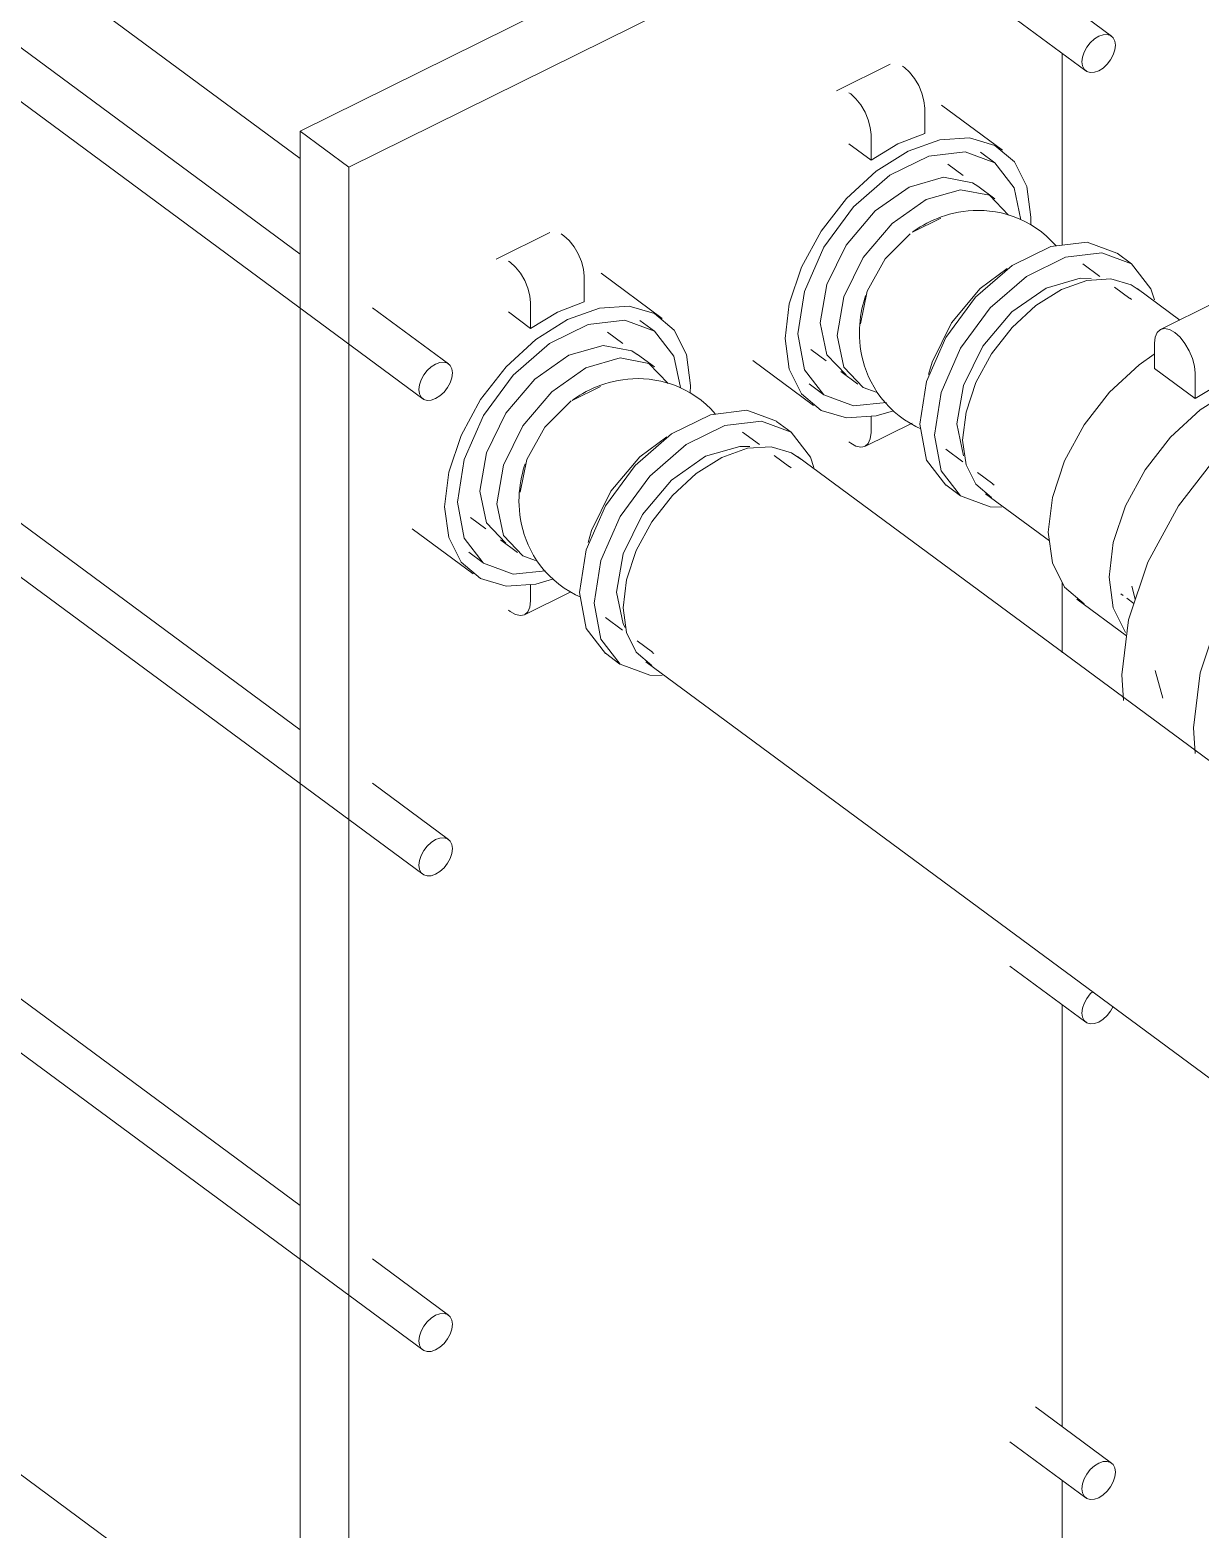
# Model space of a CAD drawing. Header units: metres. Extents: x 63 to 378, y -27 to 78.
# Drawn here: x 315.195 to 315.967, y 2.567 to 3.556 of the extents above; entities that cross this region are included whole.
import ezdxf

# ---------------------------------------------------------------- set-up
doc = ezdxf.new("R2010")
doc.units = ezdxf.units.M
doc.layers.add('M-EQPM', color=7, linetype='Continuous', lineweight=18)
doc.layers.add('P-PIPE', color=7, linetype='Continuous', lineweight=18)

# ---------------------------------------------------------------- blocks, each defined once
blk = doc.blocks.new('Heat_Exchanger-Plate_and_Frame-Taco-PF060_062 - PF060_062F-1966333-3D BOMBAS')
at = {"layer": 'M-EQPM', "color": 11, "true_color": 0xff8080}
for p, q in [((-62.6918, 4.05976), (-61.89486, 3.47088)), ((-62.80228, 4.04283), (-61.81387, 3.31247)), ((-61.89486, 3.40784), (-62.71483, 4.01374)), ((-62.80228, 3.72914), (-61.81387, 2.99879)), ((-61.89486, 3.48892), (-61.42421, 3.72152)), ((-61.89486, 3.09416), (-62.71483, 3.70005)), ((-61.39205, 3.69776), (-61.8627, 3.46516)), ((-61.35951, 3.55161), (-61.40964, 3.58865)), ((-61.42662, 3.56567), (-61.37649, 3.52863)), ((-61.39205, 3.41379), (-61.39205, 3.5404)), ((-61.89486, 2.02101), (-61.89486, 3.48892)), ((-61.8627, 3.46516), (-61.89486, 3.48892)), ((-61.8627, 3.46516), (-61.8627, 1.99724)), ((-62.80228, 3.41546), (-61.81387, 2.6851)), ((-61.89486, 2.78047), (-62.71483, 3.38637)), ((-61.79689, 3.33545), (-61.84702, 3.37249)), ((-61.39205, 3.14489), (-61.39205, 3.19121)), ((-61.89486, 2.46679), (-62.71483, 3.07269)), ((-61.79689, 3.02177), (-61.84702, 3.05881)), ((-61.42662, 2.9383), (-61.37649, 2.90126)), ((-61.39205, 2.63453), (-61.39205, 2.91304)), ((-61.79689, 2.70808), (-61.84702, 2.74513)), ((-61.35951, 2.61056), (-61.40964, 2.6476)), ((-61.42662, 2.62462), (-61.37649, 2.58758)), ((-61.39205, 2.4968), (-61.39205, 2.59935))]:
    blk.add_line(p, q, dxfattribs=at)
for points in [[(-61.368, 3.5515, 0), (-61.37086, 3.5497, 0), (-61.37353, 3.54724, 0), (-61.37582, 3.5443, 0), (-61.37758, 3.54107, 0), (-61.37868, 3.53778, 0), (-61.37906, 3.53465, 0), (-61.37868, 3.53189, 0), (-61.37758, 3.52969, 0), (-61.37582, 3.5282, 0), (-61.37353, 3.52753, 0), (-61.37086, 3.52771, 0), (-61.368, 3.52873, 0)], [(-61.368, 3.52873, 0), (-61.36514, 3.53054, 0), (-61.36247, 3.53299, 0), (-61.36018, 3.53593, 0), (-61.35842, 3.53916, 0), (-61.35732, 3.54245, 0), (-61.35694, 3.54558, 0), (-61.35732, 3.54834, 0), (-61.35842, 3.55054, 0), (-61.36018, 3.55203, 0), (-61.36247, 3.55271, 0), (-61.36514, 3.55253, 0), (-61.368, 3.5515, 0)], [(-61.80538, 3.33534, 0), (-61.80825, 3.33354, 0), (-61.81091, 3.33108, 0), (-61.8132, 3.32814, 0), (-61.81496, 3.32492, 0), (-61.81607, 3.32163, 0), (-61.81644, 3.31849, 0), (-61.81607, 3.31573, 0), (-61.81496, 3.31353, 0), (-61.8132, 3.31204, 0), (-61.81091, 3.31137, 0), (-61.80825, 3.31155, 0), (-61.80538, 3.31258, 0)], [(-61.80538, 3.31258, 0), (-61.80252, 3.31438, 0), (-61.79985, 3.31683, 0), (-61.79756, 3.31977, 0), (-61.79581, 3.323, 0), (-61.7947, 3.32629, 0), (-61.79432, 3.32943, 0), (-61.7947, 3.33219, 0), (-61.79581, 3.33438, 0), (-61.79756, 3.33587, 0), (-61.79985, 3.33655, 0), (-61.80252, 3.33637, 0), (-61.80538, 3.33534, 0)], [(-61.80538, 3.02166, 0), (-61.80825, 3.01986, 0), (-61.81091, 3.0174, 0), (-61.8132, 3.01446, 0), (-61.81496, 3.01123, 0), (-61.81607, 3.00794, 0), (-61.81644, 3.00481, 0), (-61.81607, 3.00205, 0), (-61.81496, 2.99985, 0), (-61.8132, 2.99836, 0), (-61.81091, 2.99769, 0), (-61.80825, 2.99787, 0), (-61.80538, 2.99889, 0)], [(-61.80538, 2.99889, 0), (-61.80252, 3.0007, 0), (-61.79985, 3.00315, 0), (-61.79756, 3.00609, 0), (-61.79581, 3.00932, 0), (-61.7947, 3.01261, 0), (-61.79432, 3.01574, 0), (-61.7947, 3.0185, 0), (-61.79581, 3.0207, 0), (-61.79756, 3.02219, 0), (-61.79985, 3.02287, 0), (-61.80252, 3.02269, 0), (-61.80538, 3.02166, 0)], [(-61.37178, 2.92158, 0), (-61.37353, 2.91988, 0), (-61.37582, 2.91694, 0), (-61.37758, 2.91371, 0), (-61.37868, 2.91042, 0), (-61.37906, 2.90728, 0), (-61.37868, 2.90452, 0), (-61.37758, 2.90233, 0), (-61.37582, 2.90084, 0), (-61.37353, 2.90016, 0), (-61.37086, 2.90034, 0), (-61.368, 2.90137, 0)], [(-61.368, 2.90137, 0), (-61.36514, 2.90317, 0), (-61.36247, 2.90563, 0), (-61.36018, 2.90857, 0), (-61.35847, 2.9117, 0)], [(-61.80538, 2.68521, 0), (-61.80252, 2.68701, 0), (-61.79985, 2.68947, 0), (-61.79756, 2.69241, 0), (-61.79581, 2.69564, 0), (-61.7947, 2.69893, 0), (-61.79432, 2.70206, 0), (-61.7947, 2.70482, 0), (-61.79581, 2.70702, 0), (-61.79756, 2.70851, 0), (-61.79985, 2.70919, 0), (-61.80252, 2.709, 0), (-61.80538, 2.70798, 0)], [(-61.80538, 2.70798, 0), (-61.80825, 2.70617, 0), (-61.81091, 2.70372, 0), (-61.8132, 2.70078, 0), (-61.81496, 2.69755, 0), (-61.81607, 2.69426, 0), (-61.81644, 2.69113, 0), (-61.81607, 2.68837, 0), (-61.81496, 2.68617, 0), (-61.8132, 2.68468, 0), (-61.81091, 2.684, 0), (-61.80825, 2.68418, 0), (-61.80538, 2.68521, 0)], [(-61.368, 2.61045, 0), (-61.37086, 2.60865, 0), (-61.37353, 2.60619, 0), (-61.37582, 2.60325, 0), (-61.37758, 2.60003, 0), (-61.37868, 2.59673, 0), (-61.37906, 2.5936, 0), (-61.37868, 2.59084, 0), (-61.37758, 2.58864, 0), (-61.37582, 2.58715, 0), (-61.37353, 2.58648, 0), (-61.37086, 2.58666, 0), (-61.368, 2.58768, 0)], [(-61.368, 2.58768, 0), (-61.36514, 2.58949, 0), (-61.36247, 2.59194, 0), (-61.36018, 2.59488, 0), (-61.35842, 2.59811, 0), (-61.35732, 2.6014, 0), (-61.35694, 2.60453, 0), (-61.35732, 2.60729, 0), (-61.35842, 2.60949, 0), (-61.36018, 2.61098, 0), (-61.36247, 2.61166, 0), (-61.36514, 2.61148, 0), (-61.368, 2.61045, 0)]]:
    blk.add_polyline3d(points, dxfattribs=at)
blk = doc.blocks.new('C_S_L_Antivibratorio - 6 - v22 - C_S_L_Antivibratorio - 6 - v22-V347-3D BOMBAS')
at = {"layer": 'P-PIPE', "color": 11, "true_color": 0xff8080}
for p, q in [((-61.661, 3.35699), (-61.67061, 3.3641)), ((-61.68194, 3.34878), (-61.69207, 3.35627)), ((-61.6611, 3.33339), (-61.67232, 3.34167)), ((-61.71541, 3.31136), (-61.69662, 3.32053)), ((-61.57082, 3.29036), (-61.58044, 3.29747)), ((-61.59176, 3.28215), (-61.60297, 3.29043)), ((-61.57201, 3.26755), (-61.58214, 3.27504)), ((-61.7824, 3.23402), (-61.77227, 3.22653)), ((-61.76265, 3.21943), (-61.75143, 3.21114)), ((-61.78359, 3.21121), (-61.77397, 3.20411)), ((-61.6933, 3.16818), (-61.68209, 3.1599)), ((-61.69341, 3.14458), (-61.68379, 3.13747)), ((-61.67247, 3.15279), (-61.66234, 3.1453))]:
    blk.add_line(p, q, dxfattribs=at)
for points in [[(-61.64396, 3.31975, 0), (-61.64834, 3.34062, 0), (-61.66112, 3.35708, 0), (-61.68069, 3.36432, 0), (-61.70471, 3.36145, 0), (-61.73026, 3.34882, 0), (-61.75427, 3.32795, 0), (-61.77385, 3.30137, 0), (-61.78662, 3.27228, 0), (-61.79106, 3.24419, 0)], [(-61.67237, 3.34168, 0), (-61.67588, 3.34393, 0), (-61.69497, 3.34762, 0), (-61.71748, 3.3411, 0), (-61.74, 3.32537, 0), (-61.75908, 3.30281, 0), (-61.77184, 3.27686, 0), (-61.77631, 3.25148, 0)], [(-61.65206, 3.32257, 0), (-61.66467, 3.33564, 0), (-61.68376, 3.33933, 0), (-61.70627, 3.33282, 0), (-61.72878, 3.31708, 0), (-61.74787, 3.29452, 0), (-61.76062, 3.26858, 0), (-61.7651, 3.24319, 0)], [(-61.6209, 3.30255, 0), (-61.62381, 3.30568, 0), (-61.62695, 3.30865, 0), (-61.63029, 3.31143, 0), (-61.63381, 3.314, 0), (-61.63747, 3.31632, 0), (-61.64126, 3.31838, 0), (-61.64512, 3.32019, 0), (-61.64903, 3.32172, 0), (-61.65294, 3.32298, 0), (-61.65684, 3.32399, 0), (-61.6607, 3.32474, 0), (-61.66448, 3.32527, 0), (-61.66818, 3.32557, 0), (-61.67178, 3.32568, 0), (-61.67526, 3.32561, 0), (-61.67863, 3.32537, 0), (-61.68188, 3.32499, 0), (-61.68501, 3.32448, 0), (-61.68802, 3.32385, 0), (-61.69091, 3.32312, 0), (-61.69369, 3.3223, 0), (-61.69636, 3.3214, 0), (-61.69892, 3.32043, 0), (-61.70138, 3.31939, 0), (-61.70374, 3.3183, 0), (-61.70602, 3.31715, 0), (-61.70821, 3.31596, 0), (-61.71032, 3.31473, 0), (-61.71235, 3.31345, 0), (-61.71431, 3.31214, 0), (-61.71539, 3.31138, 0)], [(-61.74962, 3.25084, 0), (-61.74533, 3.27232, 0), (-61.7333, 3.29379, 0), (-61.71592, 3.311, 0)], [(-61.58056, 3.29756, 0), (-61.60013, 3.30479, 0), (-61.62415, 3.30192, 0), (-61.6497, 3.28929, 0), (-61.67371, 3.26843, 0), (-61.69329, 3.24185, 0), (-61.70606, 3.21275, 0), (-61.7105, 3.18466, 0)], [(-61.55582, 3.26718, 0), (-61.55816, 3.27399, 0), (-61.57094, 3.29045, 0), (-61.59052, 3.29768, 0), (-61.61453, 3.29481, 0), (-61.64008, 3.28218, 0), (-61.66409, 3.26132, 0), (-61.68367, 3.23474, 0), (-61.69644, 3.20565, 0), (-61.70088, 3.17755, 0)], [(-61.65283, 3.28733, 0), (-61.67065, 3.27413, 0), (-61.68974, 3.25157, 0), (-61.70249, 3.22562, 0), (-61.70477, 3.21766, 0)], [(-61.59823, 3.2809, 0), (-61.60479, 3.28099, 0), (-61.6273, 3.27447, 0), (-61.64982, 3.25873, 0), (-61.6689, 3.23617, 0), (-61.68166, 3.21023, 0), (-61.68614, 3.18484, 0)], [(-61.75041, 3.24491, 0), (-61.75036, 3.24774, 0), (-61.7502, 3.25049, 0), (-61.74995, 3.25316, 0), (-61.74962, 3.25576, 0), (-61.74921, 3.25829, 0), (-61.74873, 3.26075, 0), (-61.74818, 3.26314, 0), (-61.74757, 3.26547, 0), (-61.7469, 3.26774, 0), (-61.74634, 3.2695, 0)], [(-61.79106, 3.24419, 0), (-61.78662, 3.22048, 0), (-61.77397, 3.20411, 0)], [(-61.77631, 3.25148, 0), (-61.77184, 3.23052, 0), (-61.75908, 3.21717, 0)], [(-61.7651, 3.24319, 0), (-61.76062, 3.22223, 0), (-61.74787, 3.20889, 0), (-61.73941, 3.20585, 0)], [(-61.75041, 3.24491, 0), (-61.75035, 3.24199, 0), (-61.75017, 3.239, 0), (-61.74986, 3.23592, 0), (-61.74939, 3.23276, 0), (-61.74876, 3.22952, 0), (-61.74796, 3.22622, 0), (-61.74696, 3.22285, 0), (-61.74575, 3.21943, 0), (-61.74432, 3.21598, 0), (-61.74266, 3.21251, 0), (-61.74075, 3.20906, 0), (-61.73859, 3.20564, 0), (-61.73617, 3.20228, 0), (-61.7335, 3.19902, 0), (-61.7306, 3.19589, 0), (-61.72746, 3.19292, 0), (-61.72412, 3.19014, 0), (-61.7206, 3.18758, 0), (-61.71693, 3.18525, 0), (-61.71315, 3.18319, 0), (-61.70995, 3.18169, 0)], [(-61.77397, 3.20411, 0), (-61.77385, 3.20402, 0), (-61.75427, 3.19678, 0), (-61.73287, 3.19889, 0)], [(-61.7105, 3.18466, 0), (-61.70606, 3.16095, 0), (-61.69329, 3.14449, 0)], [(-61.68614, 3.18484, 0), (-61.68166, 3.16388, 0), (-61.68042, 3.16164, 0)], [(-61.70088, 3.17755, 0), (-61.69644, 3.15384, 0), (-61.68367, 3.13738, 0), (-61.66409, 3.13015, 0), (-61.65587, 3.13001, 0)]]:
    blk.add_polyline3d(points, dxfattribs=at)
blk = doc.blocks.new('Non-Connector - AC-2755862-3D BOMBAS')
at = {"layer": 'P-PIPE', "color": 11, "true_color": 0xff8080}
for p, q in [((-61.57088, 3.26697), (-61.57189, 3.26771)), ((-61.66246, 3.14514), (-61.66145, 3.1444))]:
    blk.add_line(p, q, dxfattribs=at)
blk = doc.blocks.new('Victaulic-IPS-Rigid Coupling Style 07-W07-107 - Standard-V461-3D BOMBAS')
at = {"layer": 'P-PIPE', "color": 11, "true_color": 0xff8080}
for p, q in [((-61.73012, 3.42204), (-61.76551, 3.40455)), ((-61.70734, 3.39317), (-61.70734, 3.37635)), ((-61.65607, 3.36545), (-61.69627, 3.39515)), ((-61.74274, 3.35886), (-61.74274, 3.37568)), ((-61.75734, 3.36965), (-61.74274, 3.35886)), ((-61.63739, 3.31625), (-61.63723, 3.32127)), ((-61.82081, 3.22662), (-61.78061, 3.19692)), ((-61.74676, 3.17003), (-61.7163, 3.18508)), ((-61.74274, 3.1791), (-61.74274, 3.18994))]:
    blk.add_line(p, q, dxfattribs=at)
for points in [[(-61.72255, 3.42111, 0), (-61.72074, 3.41993, 0), (-61.71728, 3.4168, 0), (-61.71404, 3.41272, 0), (-61.71127, 3.40799, 0), (-61.70914, 3.40293, 0), (-61.7078, 3.39787, 0), (-61.70734, 3.39317, 0)], [(-61.74274, 3.37568, 0), (-61.74319, 3.38038, 0), (-61.74453, 3.38543, 0), (-61.74666, 3.3905, 0), (-61.74944, 3.39523, 0), (-61.75267, 3.3993, 0), (-61.75614, 3.40244, 0), (-61.75735, 3.40327, 0)], [(-61.63723, 3.32127, 0), (-61.64, 3.34151, 0), (-61.6481, 3.35764, 0), (-61.66099, 3.36856, 0), (-61.67779, 3.37352, 0), (-61.69735, 3.37219, 0), (-61.71834, 3.36466, 0), (-61.73933, 3.35144, 0), (-61.75889, 3.33344, 0), (-61.77569, 3.31187, 0), (-61.78858, 3.28821, 0), (-61.79668, 3.26407, 0), (-61.79945, 3.2411, 0)], [(-61.74274, 3.35886, 0), (-61.72504, 3.36961, 0), (-61.70734, 3.37635, 0)], [(-61.79945, 3.2411, 0), (-61.79668, 3.22086, 0), (-61.78858, 3.20473, 0), (-61.77569, 3.19381, 0), (-61.75889, 3.18885, 0), (-61.73933, 3.19017, 0), (-61.72828, 3.19343, 0)], [(-61.74666, 3.17008, 0), (-61.74453, 3.172, 0), (-61.74319, 3.17507, 0), (-61.74274, 3.1791, 0)], [(-61.75735, 3.17311, 0), (-61.75613, 3.17214, 0), (-61.75267, 3.17015, 0), (-61.74944, 3.16945, 0), (-61.74676, 3.17003, 0)]]:
    blk.add_polyline3d(points, dxfattribs=at)
blk = doc.blocks.new('Victaulic-IPS-Rigid Coupling Style 07-W07-107 - Standard-V463-3D BOMBAS')
at = {"layer": 'P-PIPE', "color": 11, "true_color": 0xff8080}
for p, q in [((-61.50558, 3.53301), (-61.54097, 3.51552)), ((-61.4828, 3.50414), (-61.4828, 3.48732)), ((-61.43153, 3.47642), (-61.47173, 3.50612)), ((-61.5328, 3.48062), (-61.51819, 3.46983)), ((-61.51819, 3.46983), (-61.51819, 3.48665)), ((-61.41285, 3.4272), (-61.41269, 3.43224)), ((-61.59626, 3.33759), (-61.55606, 3.30789)), ((-61.52222, 3.281), (-61.49113, 3.29636)), ((-61.51819, 3.29007), (-61.51819, 3.30091))]:
    blk.add_line(p, q, dxfattribs=at)
for points in [[(-61.49742, 3.53173, 0), (-61.4962, 3.5309, 0), (-61.49273, 3.52776, 0), (-61.4895, 3.52369, 0), (-61.48673, 3.51896, 0), (-61.4846, 3.51389, 0), (-61.48326, 3.50884, 0), (-61.4828, 3.50414, 0)], [(-61.51819, 3.48665, 0), (-61.51865, 3.49135, 0), (-61.51999, 3.4964, 0), (-61.52212, 3.50147, 0), (-61.52489, 3.5062, 0), (-61.52813, 3.51027, 0), (-61.53159, 3.51341, 0), (-61.53281, 3.51424, 0)], [(-61.41269, 3.43224, 0), (-61.41546, 3.45248, 0), (-61.42356, 3.46861, 0), (-61.43645, 3.47952, 0), (-61.45325, 3.48449, 0), (-61.47281, 3.48316, 0), (-61.4938, 3.47563, 0), (-61.51479, 3.46241, 0), (-61.53435, 3.44441, 0), (-61.55115, 3.42284, 0), (-61.56404, 3.39918, 0), (-61.57214, 3.37504, 0), (-61.5749, 3.35207, 0)], [(-61.51819, 3.46983, 0), (-61.5005, 3.48058, 0), (-61.4828, 3.48732, 0)], [(-61.5749, 3.35207, 0), (-61.57214, 3.33183, 0), (-61.56404, 3.3157, 0), (-61.55115, 3.30478, 0), (-61.53435, 3.29981, 0), (-61.51479, 3.30114, 0), (-61.50346, 3.3045, 0)], [(-61.53281, 3.28408, 0), (-61.53159, 3.28311, 0), (-61.52813, 3.28112, 0), (-61.52489, 3.28042, 0), (-61.52222, 3.281, 0)], [(-61.52212, 3.28105, 0), (-61.51999, 3.28296, 0), (-61.51865, 3.28604, 0), (-61.51819, 3.29007, 0)]]:
    blk.add_polyline3d(points, dxfattribs=at)
blk = doc.blocks.new('C_S_L_Antivibratorio - 6 - v22 - C_S_L_Antivibratorio - 6 - v22-V464-3D BOMBAS')
at = {"layer": 'P-PIPE', "color": 1, "true_color": 0xff0000}
for p, q in [((-61.43646, 3.46796), (-61.44607, 3.47507)), ((-61.45739, 3.45975), (-61.46753, 3.46724)), ((-61.43656, 3.44436), (-61.44778, 3.45264)), ((-61.49085, 3.42235), (-61.47208, 3.4315)), ((-61.36722, 3.39311), (-61.37843, 3.4014)), ((-61.34628, 3.40133), (-61.35589, 3.40844)), ((-61.34747, 3.37852), (-61.3576, 3.38601)), ((-61.55786, 3.34499), (-61.54773, 3.3375)), ((-61.55905, 3.32218), (-61.54943, 3.31507)), ((-61.53811, 3.3304), (-61.52689, 3.32211)), ((-61.45712, 3.27485), (-61.46159, 3.29581)), ((-61.46876, 3.27915), (-61.45755, 3.27087)), ((-61.44793, 3.26376), (-61.4378, 3.25627)), ((-61.46887, 3.25555), (-61.45925, 3.24844))]:
    blk.add_line(p, q, dxfattribs=at)
for points in [[(-61.56652, 3.35516, 0), (-61.56208, 3.38325, 0), (-61.54931, 3.41234, 0), (-61.52973, 3.43892, 0), (-61.50572, 3.45979, 0), (-61.48017, 3.47241, 0), (-61.45615, 3.47529, 0), (-61.43658, 3.46805, 0), (-61.4238, 3.45159, 0), (-61.41942, 3.43035, 0)], [(-61.55177, 3.36244, 0), (-61.5473, 3.38783, 0), (-61.53454, 3.41378, 0), (-61.51546, 3.43634, 0), (-61.49294, 3.45207, 0), (-61.47043, 3.45859, 0), (-61.45134, 3.4549, 0), (-61.44778, 3.45264, 0)], [(-61.54056, 3.35416, 0), (-61.53608, 3.37954, 0), (-61.52333, 3.40549, 0), (-61.50424, 3.42805, 0), (-61.48173, 3.44379, 0), (-61.45921, 3.4503, 0), (-61.44013, 3.44661, 0), (-61.42744, 3.43339, 0)], [(-61.39617, 3.41328, 0), (-61.39636, 3.41352, 0), (-61.39927, 3.41665, 0), (-61.4024, 3.41962, 0), (-61.40575, 3.4224, 0), (-61.40927, 3.42496, 0), (-61.41293, 3.42729, 0), (-61.41672, 3.42935, 0), (-61.42058, 3.43115, 0), (-61.42449, 3.43269, 0), (-61.4284, 3.43395, 0), (-61.4323, 3.43496, 0), (-61.43615, 3.43571, 0), (-61.43994, 3.43623, 0), (-61.44364, 3.43654, 0), (-61.44723, 3.43665, 0), (-61.45072, 3.43658, 0), (-61.45409, 3.43634, 0), (-61.45734, 3.43596, 0), (-61.46047, 3.43545, 0), (-61.46348, 3.43482, 0), (-61.46637, 3.43409, 0), (-61.46915, 3.43327, 0), (-61.47182, 3.43237, 0), (-61.47438, 3.4314, 0), (-61.47684, 3.43036, 0), (-61.4792, 3.42927, 0), (-61.48148, 3.42812, 0), (-61.48367, 3.42693, 0), (-61.48577, 3.4257, 0), (-61.48781, 3.42442, 0), (-61.48976, 3.42311, 0), (-61.49085, 3.42235, 0)], [(-61.52508, 3.36181, 0), (-61.52079, 3.38329, 0), (-61.50876, 3.40476, 0), (-61.49248, 3.42114, 0)], [(-61.48596, 3.29563, 0), (-61.48152, 3.32372, 0), (-61.46875, 3.35282, 0), (-61.44917, 3.3794, 0), (-61.42516, 3.40026, 0), (-61.3996, 3.41289, 0), (-61.37559, 3.41576, 0), (-61.35602, 3.40853, 0)], [(-61.47634, 3.28852, 0), (-61.4719, 3.31662, 0), (-61.45913, 3.34571, 0), (-61.43955, 3.37229, 0), (-61.41554, 3.39315, 0), (-61.38999, 3.40578, 0), (-61.36597, 3.40865, 0), (-61.3464, 3.40142, 0), (-61.33362, 3.38496, 0), (-61.33117, 3.37768, 0)], [(-61.48029, 3.32844, 0), (-61.47795, 3.33659, 0), (-61.46519, 3.36254, 0), (-61.44611, 3.38509, 0), (-61.42834, 3.39829, 0)], [(-61.46159, 3.29581, 0), (-61.45712, 3.3212, 0), (-61.44436, 3.34714, 0), (-61.42528, 3.3697, 0), (-61.40276, 3.38544, 0), (-61.38025, 3.39195, 0), (-61.37289, 3.39181, 0)], [(-61.52587, 3.35588, 0), (-61.52582, 3.35871, 0), (-61.52566, 3.36146, 0), (-61.52541, 3.36413, 0), (-61.52508, 3.36673, 0), (-61.52467, 3.36926, 0), (-61.52419, 3.37171, 0), (-61.52364, 3.37411, 0), (-61.52303, 3.37644, 0), (-61.52236, 3.37871, 0), (-61.52179, 3.38047, 0)], [(-61.53454, 3.32814, 0), (-61.5473, 3.34148, 0), (-61.55177, 3.36244, 0)], [(-61.50808, 3.30993, 0), (-61.52973, 3.30775, 0), (-61.54931, 3.31498, 0), (-61.56208, 3.33145, 0), (-61.56652, 3.35516, 0)], [(-61.51475, 3.31684, 0), (-61.52333, 3.31986, 0), (-61.53608, 3.3332, 0), (-61.54056, 3.35416, 0)], [(-61.52587, 3.35588, 0), (-61.52581, 3.35296, 0), (-61.52563, 3.34997, 0), (-61.52532, 3.34689, 0), (-61.52485, 3.34373, 0), (-61.52422, 3.34049, 0), (-61.52342, 3.33719, 0), (-61.52242, 3.33382, 0), (-61.52121, 3.3304, 0), (-61.51978, 3.32695, 0), (-61.51812, 3.32348, 0), (-61.51621, 3.32003, 0), (-61.51405, 3.31661, 0), (-61.51163, 3.31325, 0), (-61.50896, 3.30999, 0), (-61.50605, 3.30686, 0), (-61.50292, 3.30389, 0), (-61.49958, 3.30111, 0), (-61.49606, 3.29855, 0), (-61.49239, 3.29622, 0), (-61.48861, 3.29416, 0), (-61.4854, 3.29266, 0)], [(-61.46875, 3.25546, 0), (-61.48152, 3.27192, 0), (-61.48596, 3.29563, 0)], [(-61.43206, 3.24096, 0), (-61.43955, 3.24112, 0), (-61.45913, 3.24835, 0), (-61.4719, 3.26481, 0), (-61.47634, 3.28852, 0)]]:
    blk.add_polyline3d(points, dxfattribs=at)
blk = doc.blocks.new('Victaulic-IPS-Reducer No 50-51 - AC-2775823-3D BOMBAS')
at = {"layer": 'P-PIPE', "color": 1, "true_color": 0xff0000}
for p, q in [((-61.12185, 3.28706), (-61.12581, 3.28999)), ((-61.34386, 3.18026), (-61.34626, 3.1889)), ((-61.34946, 3.18088), (-61.34481, 3.17745)), ((-61.32576, 3.11507), (-61.33078, 3.13318)), ((-61.28808, 3.07039), (-61.28411, 3.06746))]:
    blk.add_line(p, q, dxfattribs=at)
blk = doc.blocks.new('Victaulic-IPS-Rigid Coupling Style 07-W07-107 - Standard-V465-3D BOMBAS')
at = {"layer": 'P-PIPE', "color": 1, "true_color": 0xff0000}
for p, q in [((-61.29181, 3.37568), (-61.3272, 3.35818)), ((-61.33123, 3.34911), (-61.33123, 3.33229)), ((-61.26903, 3.3468), (-61.26903, 3.32998)), ((-61.24314, 3.33783), (-61.25796, 3.34879)), ((-61.33123, 3.33229), (-61.30443, 3.31249)), ((-61.30443, 3.31249), (-61.30443, 3.32931)), ((-61.3825, 3.18025), (-61.34973, 3.15604))]:
    blk.add_line(p, q, dxfattribs=at)
for points in [[(-61.29191, 3.37563, 0), (-61.28913, 3.37626, 0), (-61.2859, 3.37555, 0), (-61.28243, 3.37356, 0), (-61.27897, 3.37043, 0), (-61.27573, 3.36635, 0), (-61.27296, 3.36162, 0), (-61.27083, 3.35656, 0), (-61.26949, 3.3515, 0), (-61.26903, 3.3468, 0)], [(-61.30443, 3.32931, 0), (-61.30488, 3.33401, 0), (-61.30622, 3.33907, 0), (-61.30835, 3.34413, 0), (-61.31113, 3.34886, 0), (-61.31436, 3.35294, 0), (-61.31783, 3.35607, 0), (-61.32129, 3.35806, 0), (-61.32453, 3.35876, 0), (-61.3273, 3.35814, 0), (-61.32943, 3.35622, 0), (-61.33077, 3.35314, 0), (-61.33123, 3.34911, 0)], [(-61.26975, 3.35479, 0), (-61.26288, 3.35189, 0), (-61.25563, 3.34691, 0)], [(-61.40134, 3.22444, 0), (-61.39857, 3.24741, 0), (-61.39047, 3.27155, 0), (-61.37758, 3.29521, 0), (-61.36078, 3.31677, 0), (-61.34122, 3.33478, 0), (-61.33132, 3.34173, 0)], [(-61.25504, 3.32658, 0), (-61.25904, 3.32582, 0), (-61.28003, 3.31829, 0), (-61.30102, 3.30508, 0), (-61.32058, 3.28707, 0), (-61.33738, 3.2655, 0), (-61.35027, 3.24184, 0), (-61.35837, 3.2177, 0), (-61.36114, 3.19473, 0)], [(-61.30443, 3.31249, 0), (-61.28673, 3.32325, 0), (-61.26903, 3.32998, 0)], [(-61.37758, 3.17715, 0), (-61.39047, 3.18807, 0), (-61.39857, 3.2042, 0), (-61.40134, 3.22444, 0)], [(-61.36114, 3.19473, 0), (-61.35837, 3.17449, 0), (-61.35027, 3.15836, 0)]]:
    blk.add_polyline3d(points, dxfattribs=at)
blk = doc.blocks.new('Victaulic-IPS-Rigid Coupling Style 07-W07-107 - Standard-V466-3D BOMBAS')
at = {"layer": 'P-PIPE', "color": 1, "true_color": 0xff0000}
for p, q in [((-61.17406, 3.37205), (-61.25074, 3.33416)), ((-61.14727, 3.33809), (-61.14727, 3.30886)), ((-61.25547, 3.32348), (-61.25547, 3.29425)), ((-61.07962, 3.29139), (-61.12689, 3.32632)), ((-61.15036, 3.30829), (-61.14727, 3.30886)), ((-61.25547, 3.29425), (-61.22396, 3.27097)), ((-61.22396, 3.27097), (-61.22396, 3.3002)), ((-61.22396, 3.27097), (-61.22087, 3.27344)), ((-61.17773, 3.26738), (-61.15038, 3.27719)), ((-61.15038, 3.27719), (-61.12489, 3.27892)), ((-61.06498, 3.27626), (-61.06598, 3.27765)), ((-61.20509, 3.25016), (-61.17773, 3.26738)), ((-61.23058, 3.2267), (-61.20509, 3.25016)), ((-61.25246, 3.19859), (-61.23058, 3.2267)), ((-61.26926, 3.16776), (-61.25246, 3.19859)), ((-61.27982, 3.13631), (-61.26926, 3.16776)), ((-61.28342, 3.10638), (-61.27982, 3.13631)), ((-61.35167, 3.11347), (-61.35281, 3.13038)), ((-61.27982, 3.08), (-61.28342, 3.10638)), ((-61.30554, 3.09544), (-61.30439, 3.07853)), ((-61.26926, 3.05899), (-61.27982, 3.08)), ((-61.25246, 3.04476), (-61.26926, 3.05899)), ((-61.21623, 3.01415), (-61.21252, 3.01484))]:
    blk.add_line(p, q, dxfattribs=at)
for points in [[(-61.17417, 3.37199, 0), (-61.17091, 3.37273, 0), (-61.16711, 3.37191, 0), (-61.16303, 3.36957, 0), (-61.15895, 3.36588, 0), (-61.15515, 3.36109, 0), (-61.15189, 3.35553, 0), (-61.14938, 3.34957, 0), (-61.14781, 3.34362, 0), (-61.14727, 3.33809, 0)], [(-61.22396, 3.3002, 0), (-61.22449, 3.30573, 0), (-61.22607, 3.31167, 0), (-61.22857, 3.31763, 0), (-61.23183, 3.32319, 0), (-61.23563, 3.32798, 0), (-61.23971, 3.33167, 0), (-61.24379, 3.33401, 0), (-61.24759, 3.33484, 0), (-61.25086, 3.3341, 0), (-61.25336, 3.33184, 0), (-61.25493, 3.32822, 0), (-61.25547, 3.32348, 0)], [(-61.14661, 3.33615, 0), (-61.13464, 3.33122, 0), (-61.12322, 3.32336, 0)], [(-61.35281, 3.13038, 0), (-61.34846, 3.16658, 0), (-61.33569, 3.20461, 0), (-61.31538, 3.24189, 0), (-61.28891, 3.27588, 0), (-61.25809, 3.30425, 0), (-61.25555, 3.30618, 0)], [(-61.07036, 3.283, 0), (-61.08736, 3.29628, 0), (-61.11383, 3.30411, 0), (-61.14466, 3.30202, 0), (-61.17773, 3.29015, 0), (-61.21081, 3.26932, 0), (-61.24164, 3.24095, 0), (-61.26811, 3.20696, 0), (-61.28842, 3.16968, 0), (-61.30118, 3.13164, 0), (-61.30554, 3.09544, 0)], [(-61.18059, 3.29835, 0), (-61.17266, 3.3017, 0), (-61.1585, 3.30637, 0)], [(-61.21273, 3.27957, 0), (-61.19857, 3.28889, 0), (-61.19064, 3.29338, 0)], [(-61.12489, 3.27892, 0), (-61.10301, 3.27245, 0), (-61.0937, 3.26608, 0)]]:
    blk.add_polyline3d(points, dxfattribs=at)
blk = doc.blocks.new('Non-Connector - AC-V467-3D BOMBAS')
at = {"layer": 'P-PIPE', "color": 1, "true_color": 0xff0000}
for p, q in [((-61.34634, 3.37794), (-61.34735, 3.37868)), ((-61.43792, 3.25611), (-61.43691, 3.25537))]:
    blk.add_line(p, q, dxfattribs=at)

msp = doc.modelspace()

# ---------------------------------------------------------------- linework, layer by layer
at = {"layer": 'P-PIPE', "color": 1, "true_color": 0xff0000}
for p, q in [((315.95351, 3.36424), (315.92532, 3.38506)), ((315.82532, 3.24973), (315.86741, 3.21863)), ((315.91445, 3.18387), (315.91608, 3.18267))]:
    msp.add_line(p, q, dxfattribs=at)
at = {"layer": 'P-PIPE', "color": 11, "true_color": 0xff8080}
for p, q in [((316.56226, 2.63815), (315.70132, 3.27432)), ((315.60131, 3.13898), (316.47556, 2.49298))]:
    msp.add_line(p, q, dxfattribs=at)
at = {"layer": 'P-PIPE', "color": 1, "true_color": 0xff0000}
for points in [[(315.87532, 3.38443, 0), (315.89218, 3.39048, 0), (315.90789, 3.39155, 0), (315.92138, 3.38756, 0), (315.9272, 3.38356, 0)], [(315.81019, 3.28521, 0), (315.81241, 3.30366, 0), (315.81892, 3.32304, 0), (315.82927, 3.34204, 0), (315.84276, 3.35936, 0), (315.85846, 3.37382, 0), (315.87532, 3.38443, 0)], [(315.82927, 3.24723, 0), (315.81892, 3.256, 0), (315.81241, 3.26895, 0), (315.81019, 3.28521, 0)]]:
    msp.add_polyline3d(points, dxfattribs=at)
at = {"layer": 'P-PIPE', "color": 11, "true_color": 0xff8080}
for points in [[(315.58619, 3.17446, 0), (315.5884, 3.19291, 0), (315.59491, 3.21229, 0), (315.60526, 3.23129, 0), (315.61875, 3.24861, 0), (315.63446, 3.26307, 0), (315.65132, 3.27369, 0)], [(315.65132, 3.27369, 0), (315.66817, 3.27974, 0), (315.68388, 3.2808, 0), (315.69737, 3.27681, 0), (315.70336, 3.27266, 0)], [(315.60526, 3.13649, 0), (315.59491, 3.14526, 0), (315.5884, 3.15821, 0), (315.58619, 3.17446, 0)]]:
    msp.add_polyline3d(points, dxfattribs=at)

# ---------------------------------------------------------------- block references
at = {"layer": 'M-EQPM', "color": 11, "true_color": 0xff8080}
msp.add_blockref('Heat_Exchanger-Plate_and_Frame-Taco-PF060_062 - PF060_062F-1966333-3D BOMBAS', (377.26795, 0), dxfattribs=at)
at = {"layer": 'P-PIPE', "color": 11, "true_color": 0xff8080}
for name in ['Victaulic-IPS-Rigid Coupling Style 07-W07-107 - Standard-V463-3D BOMBAS', 'Victaulic-IPS-Rigid Coupling Style 07-W07-107 - Standard-V461-3D BOMBAS', 'C_S_L_Antivibratorio - 6 - v22 - C_S_L_Antivibratorio - 6 - v22-V347-3D BOMBAS', 'Non-Connector - AC-2755862-3D BOMBAS']:
    msp.add_blockref(name, (377.26795, 0), dxfattribs=at)
at = {"layer": 'P-PIPE', "color": 1, "true_color": 0xff0000}
for name in ['C_S_L_Antivibratorio - 6 - v22 - C_S_L_Antivibratorio - 6 - v22-V464-3D BOMBAS', 'Non-Connector - AC-V467-3D BOMBAS', 'Victaulic-IPS-Rigid Coupling Style 07-W07-107 - Standard-V465-3D BOMBAS', 'Victaulic-IPS-Rigid Coupling Style 07-W07-107 - Standard-V466-3D BOMBAS', 'Victaulic-IPS-Reducer No 50-51 - AC-2775823-3D BOMBAS']:
    msp.add_blockref(name, (377.26795, 0), dxfattribs=at)

doc.saveas('drawing.dxf')
